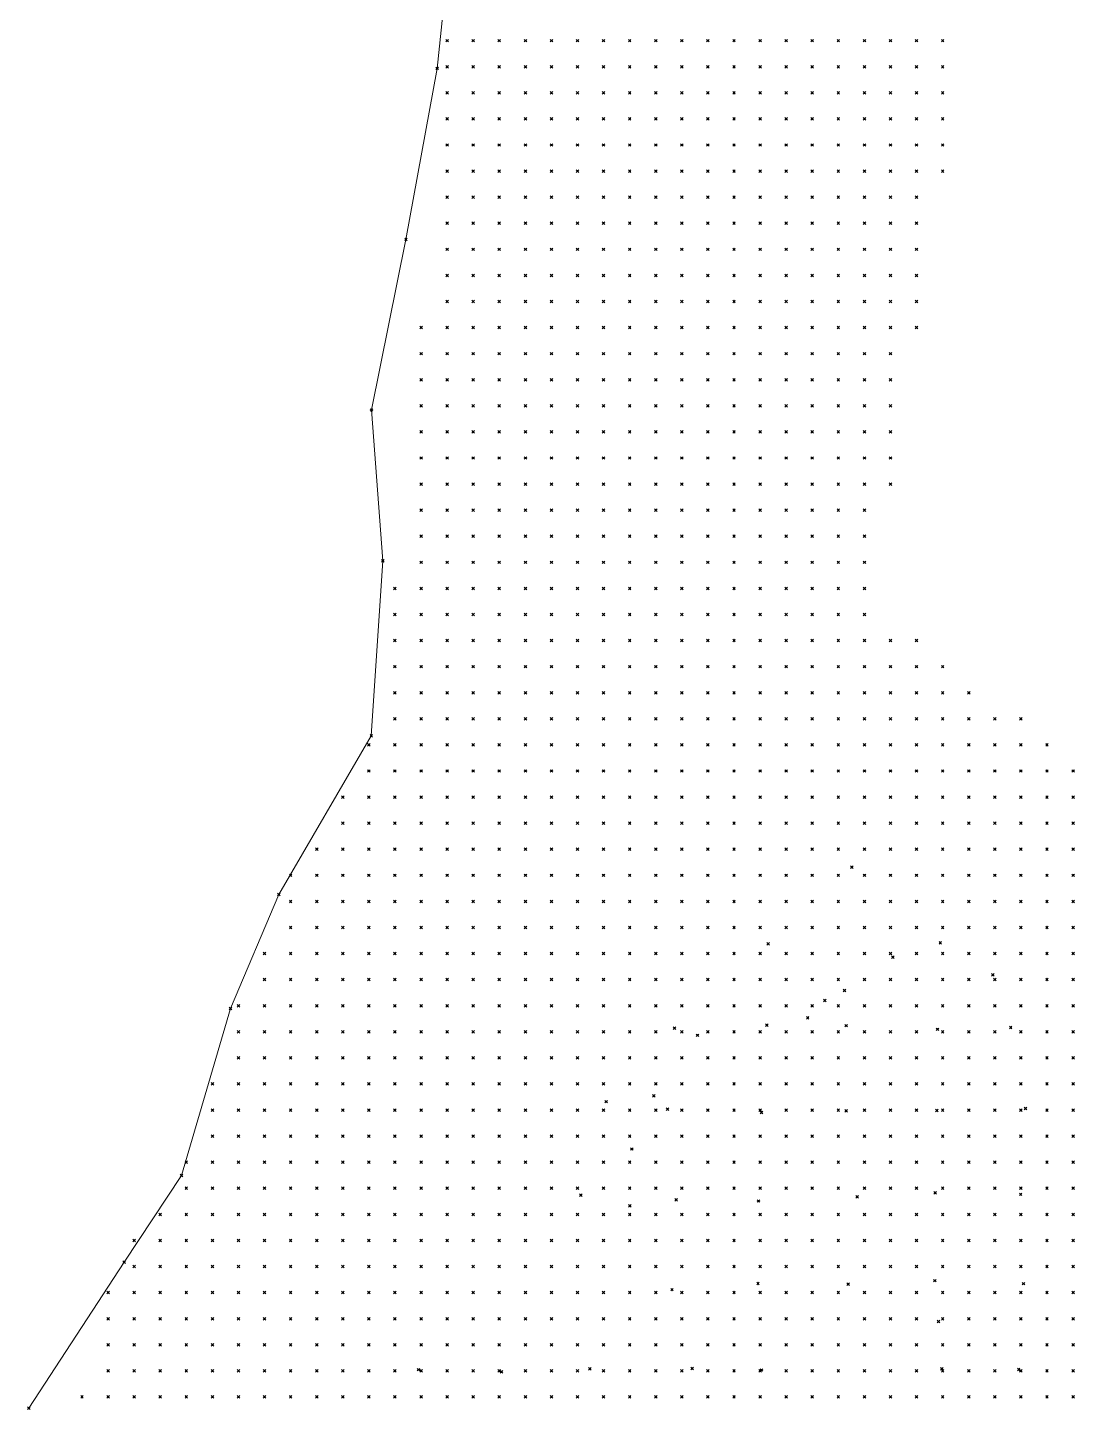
# Model space of a CAD drawing. Header units: metres. Extents: x 441556 to 446409, y 432338 to 461058.
# Drawn here: x 444848.1 to 444968.5, y 442395.8 to 442554.7 of the extents above; entities that cross this region are included whole.
import ezdxf

# ---------------------------------------------------------------- set-up
doc = ezdxf.new("R2010")
doc.units = ezdxf.units.M
doc.header["$MEASUREMENT"] = 0
doc.header["$PDMODE"] = 35
doc.header["$PDSIZE"] = 0.15
for name, color, linetype, lineweight in [('DTM-BRE-RevN_GRP_CURS APA', 2, 'Continuous', 0), ('DTM-NOK-RevN_LIDAR_co_lidar', 91, 'Continuous', 0), ('DTM-NOK-RevN_RTK', 32, 'Continuous', 0)]:
    doc.layers.add(name, color=color, linetype=linetype, lineweight=lineweight)

msp = doc.modelspace()

# ---------------------------------------------------------------- linework, layer by layer
at = {"layer": 'DTM-BRE-RevN_GRP_CURS APA'}
for p, q in [((444895.206, 442550.034, 334.582), (444897.019, 442567.286, 334.082)), ((444891.635, 442530.351, 334.282), (444895.206, 442550.034, 334.582)), ((444887.672, 442510.748, 333.882), (444891.635, 442530.351, 334.282)), ((444888.963, 442493.412, 333.382), (444887.672, 442510.748, 333.882)), ((444887.647, 442473.274, 335.382), (444888.963, 442493.412, 333.382)), ((444877.019, 442455.018, 334.182), (444887.647, 442473.274, 335.382)), ((444871.462, 442441.926, 333.982), (444877.019, 442455.018, 334.182)), ((444865.822, 442422.7, 339.782), (444871.462, 442441.926, 333.982)), ((444859.215, 442412.743, 337.349), (444865.822, 442422.7, 339.782)), ((444848.274, 442395.972, 334.327), (444859.215, 442412.743, 337.349))]:
    msp.add_line(p, q, dxfattribs=at)
at = {"layer": 'DTM-NOK-RevN_LIDAR_co_lidar'}
for p in [(444896.366, 442553.216, 336.513), (444899.365, 442553.216, 337.636), (444902.365, 442553.216, 340.207), (444905.364, 442553.216, 342.826), (444908.363, 442553.216, 345.62), (444911.363, 442553.216, 349.437), (444914.362, 442553.216, 352.582), (444917.361, 442553.216, 355.452), (444920.361, 442553.216, 358.414), (444923.36, 442553.216, 360.714), (444926.36, 442553.216, 363.198), (444929.359, 442553.216, 365.617), (444932.358, 442553.216, 368.998), (444935.358, 442553.216, 370.373), (444938.357, 442553.216, 372.376), (444941.356, 442553.216, 374.015), (444944.356, 442553.216, 375.283), (444947.355, 442553.216, 377.367), (444950.354, 442553.216, 378.622), (444953.354, 442553.216, 381.514), (444896.366, 442550.217, 336.388), (444899.365, 442550.217, 337.951), (444902.365, 442550.217, 340.961), (444905.364, 442550.217, 343.426), (444908.363, 442550.217, 345.71), (444911.363, 442550.217, 349.06), (444914.362, 442550.217, 351.922), (444917.361, 442550.217, 354.892), (444920.361, 442550.217, 358.256), (444923.36, 442550.217, 360.827), (444926.36, 442550.217, 363.208), (444929.359, 442550.217, 365.521), (444932.358, 442550.217, 369.255), (444935.358, 442550.217, 370.432), (444938.357, 442550.217, 372.548), (444941.356, 442550.217, 374.196), (444944.356, 442550.217, 375.485), (444947.355, 442550.217, 377.901), (444950.354, 442550.217, 378.825), (444953.354, 442550.217, 381.903), (444896.366, 442547.217, 336.352), (444899.365, 442547.217, 338.304), (444902.365, 442547.217, 341.075), (444905.364, 442547.217, 343.425), (444908.363, 442547.217, 345.242), (444911.363, 442547.217, 348.386), (444914.362, 442547.217, 351.833), (444917.361, 442547.217, 355.091), (444920.361, 442547.217, 358.238), (444923.36, 442547.217, 360.46), (444926.36, 442547.217, 362.817), (444929.359, 442547.217, 366.034), (444932.358, 442547.217, 369.026), (444935.358, 442547.217, 370.533), (444938.357, 442547.217, 372.759), (444941.356, 442547.217, 374.281), (444944.356, 442547.217, 375.595), (444947.355, 442547.217, 377.931), (444950.354, 442547.217, 379.437), (444953.354, 442547.217, 381.848), (444896.366, 442544.218, 336.317), (444899.365, 442544.218, 338.531), (444902.365, 442544.218, 340.938), (444905.364, 442544.218, 343.098), (444908.363, 442544.218, 344.916), (444911.363, 442544.218, 347.931), (444914.362, 442544.218, 351.403), (444917.361, 442544.218, 354.854), (444920.361, 442544.218, 357.749), (444923.36, 442544.218, 359.554), (444926.36, 442544.218, 362.585), (444929.359, 442544.218, 366.502), (444932.358, 442544.218, 368.416), (444935.358, 442544.218, 370.695), (444938.357, 442544.218, 373.121), (444941.356, 442544.218, 374.312), (444944.356, 442544.218, 375.501), (444947.355, 442544.218, 377.878), (444950.354, 442544.218, 379.59), (444953.354, 442544.218, 381.165), (444896.366, 442541.219, 336.452), (444899.365, 442541.219, 338.683), (444902.365, 442541.219, 340.706), (444905.364, 442541.219, 342.964), (444908.363, 442541.219, 345.238), (444911.363, 442541.219, 347.867), (444914.362, 442541.219, 350.818), (444917.361, 442541.219, 354.149), (444920.361, 442541.219, 357.146), (444923.36, 442541.219, 359.55), (444926.36, 442541.219, 362.74), (444929.359, 442541.219, 365.812), (444932.358, 442541.219, 367.728), (444935.358, 442541.219, 370.197), (444938.357, 442541.219, 373.025), (444941.356, 442541.219, 374.322), (444944.356, 442541.219, 375.199), (444947.355, 442541.219, 377.53), (444950.354, 442541.219, 378.86), (444953.354, 442541.219, 380.253), (444896.366, 442538.219, 336.595), (444899.365, 442538.219, 338.59), (444902.365, 442538.219, 340.968), (444905.364, 442538.219, 343.621), (444908.363, 442538.219, 346.266), (444911.363, 442538.219, 348.78), (444914.362, 442538.219, 351.292), (444917.361, 442538.219, 354.094), (444920.361, 442538.219, 356.874), (444923.36, 442538.219, 359.662), (444926.36, 442538.219, 362.625), (444929.359, 442538.219, 364.881), (444932.358, 442538.219, 367.161), (444935.358, 442538.219, 369.357), (444938.357, 442538.219, 372.454), (444941.356, 442538.219, 374.276), (444944.356, 442538.219, 375.018), (444947.355, 442538.219, 376.657), (444950.354, 442538.219, 378.272), (444953.354, 442538.219, 379.642), (444896.366, 442535.22, 337.15), (444899.365, 442535.22, 338.854), (444902.365, 442535.22, 341.837), (444905.364, 442535.22, 344.151), (444908.363, 442535.22, 346.742), (444911.363, 442535.22, 349.406), (444914.362, 442535.22, 351.37), (444917.361, 442535.22, 353.999), (444920.361, 442535.22, 356.467), (444923.36, 442535.22, 358.503), (444926.36, 442535.22, 361.959), (444929.359, 442535.22, 364.383), (444932.358, 442535.22, 366.562), (444935.358, 442535.22, 368.967), (444938.357, 442535.22, 371.998), (444941.356, 442535.22, 374.012), (444944.356, 442535.22, 374.892), (444947.355, 442535.22, 376.089), (444950.354, 442535.22, 377.787), (444896.366, 442532.221, 338.324), (444899.365, 442532.221, 339.775), (444902.365, 442532.221, 342.749), (444905.364, 442532.221, 345.009), (444908.363, 442532.221, 347.11), (444911.363, 442532.221, 349.098), (444914.362, 442532.221, 351.244), (444917.361, 442532.221, 354.29), (444920.361, 442532.221, 356.569), (444923.36, 442532.221, 358.066), (444926.36, 442532.221, 360.954), (444929.359, 442532.221, 363.609), (444932.358, 442532.221, 365.986), (444935.358, 442532.221, 368.032), (444938.357, 442532.221, 371.402), (444941.356, 442532.221, 373.491), (444944.356, 442532.221, 374.707), (444947.355, 442532.221, 375.806), (444950.354, 442532.221, 377.34), (444896.366, 442529.221, 339.018), (444899.365, 442529.221, 340.19), (444902.365, 442529.221, 342.587), (444905.364, 442529.221, 345.249), (444908.363, 442529.221, 347.004), (444911.363, 442529.221, 348.721), (444914.362, 442529.221, 351.308), (444917.361, 442529.221, 354.239), (444920.361, 442529.221, 355.978), (444923.36, 442529.221, 357.07), (444926.36, 442529.221, 359.437), (444929.359, 442529.221, 362.19), (444932.358, 442529.221, 364.908), (444935.358, 442529.221, 366.798), (444938.357, 442529.221, 370.769), (444941.356, 442529.221, 372.852), (444944.356, 442529.221, 374.377), (444947.355, 442529.221, 375.356), (444950.354, 442529.221, 376.886), (444896.366, 442526.222, 339.46), (444899.365, 442526.222, 340.854), (444902.365, 442526.222, 342.004), (444905.364, 442526.222, 344.494), (444908.363, 442526.222, 346.704), (444911.363, 442526.222, 348.626), (444914.362, 442526.222, 350.342), (444917.361, 442526.222, 352.412), (444920.361, 442526.222, 354.526), (444923.36, 442526.222, 356.237), (444926.36, 442526.222, 358.883), (444929.359, 442526.222, 361.363), (444932.358, 442526.222, 363.558), (444935.358, 442526.222, 366.462), (444938.357, 442526.222, 369.973), (444941.356, 442526.222, 372.287), (444944.356, 442526.222, 373.956), (444947.355, 442526.222, 374.982), (444950.354, 442526.222, 376.461), (444896.366, 442523.223, 339.936), (444899.365, 442523.223, 341.124), (444902.365, 442523.223, 342.843), (444905.364, 442523.223, 344.815), (444908.363, 442523.223, 346.79), (444911.363, 442523.223, 348.673), (444914.362, 442523.223, 350.39), (444917.361, 442523.223, 351.766), (444920.361, 442523.223, 353.635), (444923.36, 442523.223, 356.245), (444926.36, 442523.223, 358.679), (444929.359, 442523.223, 361.471), (444932.358, 442523.223, 363.829), (444935.358, 442523.223, 365.71), (444938.357, 442523.223, 368.743), (444941.356, 442523.223, 372.071), (444944.356, 442523.223, 373.598), (444947.355, 442523.223, 374.754), (444950.354, 442523.223, 376.021), (444893.367, 442520.223, 339.492), (444896.366, 442520.223, 340.412), (444899.365, 442520.223, 340.961), (444902.365, 442520.223, 342.933), (444905.364, 442520.223, 345.054), (444908.363, 442520.223, 346.481), (444911.363, 442520.223, 348.206), (444914.362, 442520.223, 349.97), (444917.361, 442520.223, 351.5), (444920.361, 442520.223, 353.851), (444923.36, 442520.223, 356.573), (444926.36, 442520.223, 358.78), (444929.359, 442520.223, 361.153), (444932.358, 442520.223, 362.925), (444935.358, 442520.223, 366.292), (444938.357, 442520.223, 368.294), (444941.356, 442520.223, 370.655), (444944.356, 442520.223, 373.18), (444947.355, 442520.223, 374.486), (444950.354, 442520.223, 375.636), (444893.367, 442517.224, 338.983), (444896.366, 442517.224, 340.383), (444899.365, 442517.224, 341.523), (444902.365, 442517.224, 342.501), (444905.364, 442517.224, 343.722), (444908.363, 442517.224, 346.434), (444911.363, 442517.224, 348.596), (444914.362, 442517.224, 349.489), (444917.361, 442517.224, 351.137), (444920.361, 442517.224, 353.782), (444923.36, 442517.224, 356.024), (444926.36, 442517.224, 357.926), (444929.359, 442517.224, 360.122), (444932.358, 442517.224, 362.466), (444935.358, 442517.224, 365.175), (444938.357, 442517.224, 368.823), (444941.356, 442517.224, 370.912), (444944.356, 442517.224, 372.924), (444947.355, 442517.224, 374.401), (444893.367, 442514.225, 338.947), (444896.366, 442514.225, 340.572), (444899.365, 442514.225, 342.486), (444902.365, 442514.225, 343.544), (444905.364, 442514.225, 344.444), (444908.363, 442514.225, 347.143), (444911.363, 442514.225, 349.157), (444914.362, 442514.225, 349.967), (444917.361, 442514.225, 351.663), (444920.361, 442514.225, 353.607), (444923.36, 442514.225, 355.738), (444926.36, 442514.225, 358.518), (444929.359, 442514.225, 359.998), (444932.358, 442514.225, 362.917), (444935.358, 442514.225, 364.586), (444938.357, 442514.225, 368.307), (444941.356, 442514.225, 370.333), (444944.356, 442514.225, 372.606), (444947.355, 442514.225, 374.245), (444893.367, 442511.225, 339.087), (444896.366, 442511.225, 340.84), (444899.365, 442511.225, 342.679), (444902.365, 442511.225, 343.662), (444905.364, 442511.225, 344.933), (444908.363, 442511.225, 347.189), (444911.363, 442511.225, 348.873), (444914.362, 442511.225, 350.051), (444917.361, 442511.225, 351.881), (444920.361, 442511.225, 353.841), (444923.36, 442511.225, 355.915), (444926.36, 442511.225, 358.062), (444929.359, 442511.225, 359.106), (444932.358, 442511.225, 361.691), (444935.358, 442511.225, 364.175), (444938.357, 442511.225, 367.771), (444941.356, 442511.225, 370.213), (444944.356, 442511.225, 372.791), (444947.355, 442511.225, 374.092), (444893.367, 442508.226, 337.747), (444896.366, 442508.226, 340.704), (444899.365, 442508.226, 341.807), (444902.365, 442508.226, 342.867), (444905.364, 442508.226, 345.205), (444908.363, 442508.226, 347.068), (444911.363, 442508.226, 348.808), (444914.362, 442508.226, 350.757), (444917.361, 442508.226, 352.666), (444920.361, 442508.226, 354.334), (444923.36, 442508.226, 355.747), (444926.36, 442508.226, 357.669), (444929.359, 442508.226, 359.87), (444932.358, 442508.226, 362.185), (444935.358, 442508.226, 365.808), (444938.357, 442508.226, 367.978), (444941.356, 442508.226, 370.344), (444944.356, 442508.226, 372.692), (444947.355, 442508.226, 373.989), (444893.367, 442505.227, 337.149), (444896.366, 442505.227, 340.422), (444899.365, 442505.227, 341.731), (444902.365, 442505.227, 343.038), (444905.364, 442505.227, 344.267), (444908.363, 442505.227, 347.038), (444911.363, 442505.227, 349.437), (444914.362, 442505.227, 351.008), (444917.361, 442505.227, 352.699), (444920.361, 442505.227, 354.355), (444923.36, 442505.227, 355.928), (444926.36, 442505.227, 357.778), (444929.359, 442505.227, 360.315), (444932.358, 442505.227, 362.55), (444935.358, 442505.227, 365.388), (444938.357, 442505.227, 368.71), (444941.356, 442505.227, 371.44), (444944.356, 442505.227, 372.962), (444947.355, 442505.227, 373.928), (444893.367, 442502.227, 338.116), (444896.366, 442502.227, 340.563), (444899.365, 442502.227, 341.933), (444902.365, 442502.227, 343.042), (444905.364, 442502.227, 344.775), (444908.363, 442502.227, 346.822), (444911.363, 442502.227, 348.139), (444914.362, 442502.227, 350.426), (444917.361, 442502.227, 352.839), (444920.361, 442502.227, 354.32), (444923.36, 442502.227, 356.378), (444926.36, 442502.227, 358.649), (444929.359, 442502.227, 360.969), (444932.358, 442502.227, 363.134), (444935.358, 442502.227, 366.126), (444938.357, 442502.227, 370.409), (444941.356, 442502.227, 371.998), (444944.356, 442502.227, 373.37), (444947.355, 442502.227, 374.102), (444893.367, 442499.228, 338.557), (444896.366, 442499.228, 341.465), (444899.365, 442499.228, 342.38), (444902.365, 442499.228, 343.067), (444905.364, 442499.228, 345.197), (444908.363, 442499.228, 346.921), (444911.363, 442499.228, 348.028), (444914.362, 442499.228, 350.306), (444917.361, 442499.228, 352.879), (444920.361, 442499.228, 355.066), (444923.36, 442499.228, 357.673), (444926.36, 442499.228, 359.987), (444929.359, 442499.228, 361.967), (444932.358, 442499.228, 364.139), (444935.358, 442499.228, 367.857), (444938.357, 442499.228, 371), (444941.356, 442499.228, 372.571), (444944.356, 442499.228, 373.535), (444893.367, 442496.229, 338.392), (444896.366, 442496.229, 341.578), (444899.365, 442496.229, 342.436), (444902.365, 442496.229, 343.136), (444905.364, 442496.229, 345.338), (444908.363, 442496.229, 346.969), (444911.363, 442496.229, 348.63), (444914.362, 442496.229, 350.594), (444917.361, 442496.229, 352.943), (444920.361, 442496.229, 355.958), (444923.36, 442496.229, 358.458), (444926.36, 442496.229, 360.547), (444929.359, 442496.229, 363.197), (444932.358, 442496.229, 365.588), (444935.358, 442496.229, 369.154), (444938.357, 442496.229, 371.556), (444941.356, 442496.229, 373.014), (444944.356, 442496.229, 373.643), (444893.367, 442493.229, 337.364), (444896.366, 442493.229, 341.227), (444899.365, 442493.229, 342.119), (444902.365, 442493.229, 343.651), (444905.364, 442493.229, 345.871), (444908.363, 442493.229, 347.06), (444911.363, 442493.229, 349.27), (444914.362, 442493.229, 351.735), (444917.361, 442493.229, 353.913), (444920.361, 442493.229, 356.959), (444923.36, 442493.229, 359.847), (444926.36, 442493.229, 362.177), (444929.359, 442493.229, 364.759), (444932.358, 442493.229, 366.981), (444935.358, 442493.229, 369.519), (444938.357, 442493.229, 371.93), (444941.356, 442493.229, 373.322), (444944.356, 442493.229, 373.87), (444890.367, 442490.23, 333.976), (444893.367, 442490.23, 337.282), (444896.366, 442490.23, 340.891), (444899.365, 442490.23, 341.777), (444902.365, 442490.23, 343.75), (444905.364, 442490.23, 345.929), (444908.363, 442490.23, 347.75), (444911.363, 442490.23, 350.31), (444914.362, 442490.23, 352.355), (444917.361, 442490.23, 354.29), (444920.361, 442490.23, 356.905), (444923.36, 442490.23, 359.922), (444926.36, 442490.23, 363.423), (444929.359, 442490.23, 365.51), (444932.358, 442490.23, 367.591), (444935.358, 442490.23, 369.798), (444938.357, 442490.23, 372.257), (444941.356, 442490.23, 373.606), (444944.356, 442490.23, 374.171), (444890.367, 442487.231, 335.861), (444893.367, 442487.231, 338.416), (444896.366, 442487.231, 340.776), (444899.365, 442487.231, 342.225), (444902.365, 442487.231, 344.243), (444905.364, 442487.231, 346.221), (444908.363, 442487.231, 348.364), (444911.363, 442487.231, 350.746), (444914.362, 442487.231, 352.576), (444917.361, 442487.231, 354.154), (444920.361, 442487.231, 356.321), (444923.36, 442487.231, 360.114), (444926.36, 442487.231, 364.304), (444929.359, 442487.231, 365.69), (444932.358, 442487.231, 367.707), (444935.358, 442487.231, 369.654), (444938.357, 442487.231, 372.277), (444941.356, 442487.231, 373.775), (444944.356, 442487.231, 374.389), (444890.367, 442484.231, 337.539), (444893.367, 442484.231, 339.231), (444896.366, 442484.231, 340.94), (444899.365, 442484.231, 342.951), (444902.365, 442484.231, 344.415), (444905.364, 442484.231, 346.692), (444908.363, 442484.231, 348.976), (444911.363, 442484.231, 350.718), (444914.362, 442484.231, 352.395), (444917.361, 442484.231, 354.194), (444920.361, 442484.231, 357.109), (444923.36, 442484.231, 361.209), (444926.36, 442484.231, 364.105), (444929.359, 442484.231, 365.656), (444932.358, 442484.231, 367.7), (444935.358, 442484.231, 369.522), (444938.357, 442484.231, 372.123), (444941.356, 442484.231, 373.809), (444944.356, 442484.231, 374.492), (444947.355, 442484.231, 375.617), (444950.354, 442484.231, 376.676), (444890.367, 442481.232, 337.641), (444893.367, 442481.232, 339.475), (444896.366, 442481.232, 340.993), (444899.365, 442481.232, 343.405), (444902.365, 442481.232, 344.6), (444905.364, 442481.232, 346.569), (444908.363, 442481.232, 349.149), (444911.363, 442481.232, 350.89), (444914.362, 442481.232, 352.341), (444917.361, 442481.232, 354.522), (444920.361, 442481.232, 358.043), (444923.36, 442481.232, 361.548), (444926.36, 442481.232, 363.36), (444929.359, 442481.232, 365.428), (444932.358, 442481.232, 367.507), (444935.358, 442481.232, 369.488), (444938.357, 442481.232, 371.828), (444941.356, 442481.232, 373.607), (444944.356, 442481.232, 374.437), (444947.355, 442481.232, 375.623), (444950.354, 442481.232, 376.738), (444953.354, 442481.232, 377.812), (444890.367, 442478.233, 337.814), (444893.367, 442478.233, 339.734), (444896.366, 442478.233, 341.096), (444899.365, 442478.233, 343.527), (444902.365, 442478.233, 345.1), (444905.364, 442478.233, 346.186), (444908.363, 442478.233, 348.668), (444911.363, 442478.233, 350.932), (444914.362, 442478.233, 352.567), (444917.361, 442478.233, 354.692), (444920.361, 442478.233, 357.787), (444923.36, 442478.233, 360.939), (444926.36, 442478.233, 362.936), (444929.359, 442478.233, 364.914), (444932.358, 442478.233, 366.921), (444935.358, 442478.233, 368.954), (444938.357, 442478.233, 371.167), (444941.356, 442478.233, 373.25), (444944.356, 442478.233, 374.338), (444947.355, 442478.233, 375.484), (444950.354, 442478.233, 376.831), (444953.354, 442478.233, 377.975), (444956.353, 442478.233, 378.901), (444890.367, 442475.233, 337.892), (444893.367, 442475.233, 339.783), (444896.366, 442475.233, 341.751), (444899.365, 442475.233, 343.678), (444902.365, 442475.233, 345.493), (444905.364, 442475.233, 346.594), (444908.363, 442475.233, 348.54), (444911.363, 442475.233, 350.948), (444914.362, 442475.233, 353.022), (444917.361, 442475.233, 355.147), (444920.361, 442475.233, 357.62), (444923.36, 442475.233, 360.378), (444926.36, 442475.233, 362.785), (444929.359, 442475.233, 364.282), (444932.358, 442475.233, 366.066), (444935.358, 442475.233, 368.103), (444938.357, 442475.233, 370.396), (444941.356, 442475.233, 372.992), (444944.356, 442475.233, 374.283), (444947.355, 442475.233, 375.313), (444950.354, 442475.233, 376.962), (444953.354, 442475.233, 378.087), (444956.353, 442475.233, 379.312), (444959.352, 442475.233, 380.089), (444962.352, 442475.233, 380.437), (444887.368, 442472.234, 335.895), (444890.367, 442472.234, 337.457), (444893.367, 442472.234, 339.516), (444896.366, 442472.234, 342.172), (444899.365, 442472.234, 343.923), (444902.365, 442472.234, 345.747), (444905.364, 442472.234, 347.407), (444908.363, 442472.234, 348.986), (444911.363, 442472.234, 351.636), (444914.362, 442472.234, 354.249), (444917.361, 442472.234, 356.35), (444920.361, 442472.234, 358.285), (444923.36, 442472.234, 360.529), (444926.36, 442472.234, 363.155), (444929.359, 442472.234, 364.108), (444932.358, 442472.234, 365.467), (444935.358, 442472.234, 367.36), (444938.357, 442472.234, 369.756), (444941.356, 442472.234, 372.641), (444944.356, 442472.234, 373.962), (444947.355, 442472.234, 374.922), (444950.354, 442472.234, 377.366), (444953.354, 442472.234, 378.56), (444956.353, 442472.234, 379.511), (444959.352, 442472.234, 380.277), (444962.352, 442472.234, 380.701), (444965.351, 442472.234, 381.867), (444887.368, 442469.235, 336.905), (444890.367, 442469.235, 338.194), (444893.367, 442469.235, 340.17), (444896.366, 442469.235, 342.194), (444899.365, 442469.235, 343.993), (444902.365, 442469.235, 345.487), (444905.364, 442469.235, 347.645), (444908.363, 442469.235, 349.756), (444911.363, 442469.235, 352.716), (444914.362, 442469.235, 355.444), (444917.361, 442469.235, 357.321), (444920.361, 442469.235, 359.216), (444923.36, 442469.235, 361.43), (444926.36, 442469.235, 363.525), (444929.359, 442469.235, 364.299), (444932.358, 442469.235, 365.527), (444935.358, 442469.235, 367.141), (444938.357, 442469.235, 369.117), (444941.356, 442469.235, 372.054), (444944.356, 442469.235, 373.283), (444947.355, 442469.235, 374.457), (444950.354, 442469.235, 376.951), (444953.354, 442469.235, 378.891), (444956.353, 442469.235, 379.802), (444959.352, 442469.235, 380.505), (444962.352, 442469.235, 380.981), (444965.351, 442469.235, 381.308), (444968.35, 442469.235, 383.15), (444884.369, 442466.235, 337.181), (444887.368, 442466.235, 338.063), (444890.367, 442466.235, 340.11), (444893.367, 442466.235, 342.425), (444896.366, 442466.235, 343.592), (444899.365, 442466.235, 344.86), (444902.365, 442466.235, 345.932), (444905.364, 442466.235, 348.438), (444908.363, 442466.235, 351.419), (444911.363, 442466.235, 353.965), (444914.362, 442466.235, 355.883), (444917.361, 442466.235, 357.938), (444920.361, 442466.235, 360.049), (444923.36, 442466.235, 361.705), (444926.36, 442466.235, 363.232), (444929.359, 442466.235, 364.182), (444932.358, 442466.235, 366.015), (444935.358, 442466.235, 367.786), (444938.357, 442466.235, 368.986), (444941.356, 442466.235, 371.957), (444944.356, 442466.235, 372.967), (444947.355, 442466.235, 374.087), (444950.354, 442466.235, 375.646), (444953.354, 442466.235, 378.838), (444956.353, 442466.235, 380.07), (444959.352, 442466.235, 380.836), (444962.352, 442466.235, 381.357), (444965.351, 442466.235, 381.602), (444968.35, 442466.235, 382.989), (444884.369, 442463.236, 337.242), (444887.368, 442463.236, 339.962), (444890.367, 442463.236, 342.28), (444893.367, 442463.236, 344.357), (444896.366, 442463.236, 345.392), (444899.365, 442463.236, 346.314), (444902.365, 442463.236, 348.179), (444905.364, 442463.236, 350.247), (444908.363, 442463.236, 353.073), (444911.363, 442463.236, 355.727), (444914.362, 442463.236, 357.183), (444917.361, 442463.236, 358.724), (444920.361, 442463.236, 360.434), (444923.36, 442463.236, 361.71), (444926.36, 442463.236, 363.215), (444929.359, 442463.236, 364.407), (444932.358, 442463.236, 366.357), (444935.358, 442463.236, 367.889), (444938.357, 442463.236, 369.641), (444941.356, 442463.236, 371.743), (444944.356, 442463.236, 372.63), (444947.355, 442463.236, 374.343), (444950.354, 442463.236, 375.14), (444953.354, 442463.236, 378.375), (444956.353, 442463.236, 380.074), (444959.352, 442463.236, 381.321), (444962.352, 442463.236, 381.89), (444965.351, 442463.236, 382.19), (444968.35, 442463.236, 382.897), (444881.369, 442460.237, 337.279), (444884.369, 442460.237, 338.942), (444887.368, 442460.237, 341.435), (444890.367, 442460.237, 343.189), (444893.367, 442460.237, 345.525), (444896.366, 442460.237, 346.428), (444899.365, 442460.237, 347.118), (444902.365, 442460.237, 349.648), (444905.364, 442460.237, 352.33), (444908.363, 442460.237, 354.517), (444911.363, 442460.237, 356.691), (444914.362, 442460.237, 358.993), (444917.361, 442460.237, 360.431), (444920.361, 442460.237, 361.208), (444923.36, 442460.237, 362.305), (444926.36, 442460.237, 363.7), (444929.359, 442460.237, 365.699), (444932.358, 442460.237, 366.96), (444935.358, 442460.237, 367.887), (444938.357, 442460.237, 369.935), (444941.356, 442460.237, 371.604), (444944.356, 442460.237, 372.632), (444947.355, 442460.237, 374.098), (444950.354, 442460.237, 375.707), (444953.354, 442460.237, 378.156), (444956.353, 442460.237, 379.755), (444959.352, 442460.237, 381.689), (444962.352, 442460.237, 382.263), (444965.351, 442460.237, 382.426), (444968.35, 442460.237, 382.701), (444878.37, 442457.237, 335.333), (444881.369, 442457.237, 337.043), (444884.369, 442457.237, 340.141), (444887.368, 442457.237, 341.563), (444890.367, 442457.237, 343.575), (444893.367, 442457.237, 346.305), (444896.366, 442457.237, 347.585), (444899.365, 442457.237, 348.098), (444902.365, 442457.237, 349.886), (444905.364, 442457.237, 354.249), (444908.363, 442457.237, 356.429), (444911.363, 442457.237, 358.191), (444914.362, 442457.237, 360.264), (444917.361, 442457.237, 361.31), (444920.361, 442457.237, 362.123), (444923.36, 442457.237, 363.13), (444926.36, 442457.237, 364.514), (444929.359, 442457.237, 366.398), (444932.358, 442457.237, 367.605), (444935.358, 442457.237, 368.606), (444938.357, 442457.237, 370.21), (444941.356, 442457.237, 371.755), (444944.356, 442457.237, 373.047), (444947.355, 442457.237, 374.382), (444950.354, 442457.237, 375.382), (444953.354, 442457.237, 378.947), (444956.353, 442457.237, 379.46), (444959.352, 442457.237, 381.642), (444962.352, 442457.237, 382.42), (444965.351, 442457.237, 382.537), (444968.35, 442457.237, 382.721), (444878.37, 442454.238, 337.103), (444881.369, 442454.238, 339.256), (444884.369, 442454.238, 341.292), (444887.368, 442454.238, 342.97), (444890.367, 442454.238, 344.529), (444893.367, 442454.238, 347.364), (444896.366, 442454.238, 348.293), (444899.365, 442454.238, 349.887), (444902.365, 442454.238, 351.578), (444905.364, 442454.238, 356.001), (444908.363, 442454.238, 358.313), (444911.363, 442454.238, 360.069), (444914.362, 442454.238, 361.684), (444917.361, 442454.238, 362.281), (444920.361, 442454.238, 363.399), (444923.36, 442454.238, 364.542), (444926.36, 442454.238, 365.557), (444929.359, 442454.238, 367.423), (444932.358, 442454.238, 368.483), (444935.358, 442454.238, 369.877), (444938.357, 442454.238, 370.728), (444941.356, 442454.238, 371.513), (444944.356, 442454.238, 374.163), (444947.355, 442454.238, 375.273), (444950.354, 442454.238, 377.01), (444953.354, 442454.238, 378.703), (444956.353, 442454.238, 379.358), (444959.352, 442454.238, 381.113), (444962.352, 442454.238, 382.32), (444965.351, 442454.238, 382.653), (444968.35, 442454.238, 382.775), (444878.37, 442451.238, 338.44), (444881.369, 442451.238, 339.17), (444884.369, 442451.238, 342.807), (444887.368, 442451.238, 343.929), (444890.367, 442451.238, 346.318), (444893.367, 442451.238, 347.619), (444896.366, 442451.238, 349.02), (444899.365, 442451.238, 351.295), (444902.365, 442451.238, 353.497), (444905.364, 442451.238, 356.819), (444908.363, 442451.238, 359.999), (444911.363, 442451.238, 361.583), (444914.362, 442451.238, 362.699), (444917.361, 442451.238, 363.819), (444920.361, 442451.238, 365.011), (444923.36, 442451.238, 366.889), (444926.36, 442451.238, 368.306), (444929.359, 442451.238, 368.971), (444932.358, 442451.238, 370.093), (444935.358, 442451.238, 370.989), (444938.357, 442451.238, 371.257), (444941.356, 442451.238, 372.003), (444944.356, 442451.238, 374.438), (444947.355, 442451.238, 375.474), (444950.354, 442451.238, 378.639), (444953.354, 442451.238, 378.853), (444956.353, 442451.238, 379.286), (444959.352, 442451.238, 379.982), (444962.352, 442451.238, 381.973), (444965.351, 442451.238, 382.652), (444968.35, 442451.238, 382.777), (444875.371, 442448.239, 336.957), (444878.37, 442448.239, 338.546), (444881.369, 442448.239, 339.51), (444884.369, 442448.239, 343.268), (444887.368, 442448.239, 344.131), (444890.367, 442448.239, 347.099), (444893.367, 442448.239, 348.089), (444896.366, 442448.239, 349.781), (444899.365, 442448.239, 352.473), (444902.365, 442448.239, 354.207), (444905.364, 442448.239, 357.333), (444908.363, 442448.239, 361.565), (444911.363, 442448.239, 363.716), (444914.362, 442448.239, 364.253), (444917.361, 442448.239, 365.227), (444920.361, 442448.239, 366.378), (444923.36, 442448.239, 367.44), (444926.36, 442448.239, 368.962), (444929.359, 442448.239, 370.127), (444932.358, 442448.239, 371.809), (444935.358, 442448.239, 371.742), (444938.357, 442448.239, 372.116), (444941.356, 442448.239, 374.178), (444944.356, 442448.239, 375.281), (444947.355, 442448.239, 377.316), (444950.354, 442448.239, 378.128), (444953.354, 442448.239, 378.692), (444956.353, 442448.239, 379.106), (444959.352, 442448.239, 379.432), (444962.352, 442448.239, 381.903), (444965.351, 442448.239, 382.723), (444968.35, 442448.239, 382.801), (444875.371, 442445.24, 337.209), (444878.37, 442445.24, 339.508), (444881.369, 442445.24, 340.253), (444884.369, 442445.24, 343.513), (444887.368, 442445.24, 345.195), (444890.367, 442445.24, 347.217), (444893.367, 442445.24, 349.355), (444896.366, 442445.24, 350.527), (444899.365, 442445.24, 353.416), (444902.365, 442445.24, 355.923), (444905.364, 442445.24, 359.041), (444908.363, 442445.24, 361.69), (444911.363, 442445.24, 363.736), (444914.362, 442445.24, 365.514), (444917.361, 442445.24, 366.827), (444920.361, 442445.24, 367.996), (444923.36, 442445.24, 369.391), (444926.36, 442445.24, 370.624), (444929.359, 442445.24, 372.147), (444932.358, 442445.24, 372.474), (444935.358, 442445.24, 373.172), (444938.357, 442445.24, 374.061), (444941.356, 442445.24, 376.202), (444944.356, 442445.24, 376.711), (444947.355, 442445.24, 377.394), (444950.354, 442445.24, 377.974), (444953.354, 442445.24, 378.542), (444956.353, 442445.24, 379.007), (444959.352, 442445.24, 379.219), (444962.352, 442445.24, 380.973), (444965.351, 442445.24, 382.55), (444968.35, 442445.24, 382.878), (444872.371, 442442.24, 334.272), (444875.371, 442442.24, 336.646), (444878.37, 442442.24, 339.952), (444881.369, 442442.24, 342.503), (444884.369, 442442.24, 343.717), (444887.368, 442442.24, 345.927), (444890.367, 442442.24, 348.471), (444893.367, 442442.24, 349.585), (444896.366, 442442.24, 351.615), (444899.365, 442442.24, 354.169), (444902.365, 442442.24, 355.631), (444905.364, 442442.24, 358.818), (444908.363, 442442.24, 361.055), (444911.363, 442442.24, 363.862), (444914.362, 442442.24, 366.532), (444917.361, 442442.24, 367.658), (444920.361, 442442.24, 369.123), (444923.36, 442442.24, 370.639), (444926.36, 442442.24, 371.845), (444929.359, 442442.24, 372.696), (444932.358, 442442.24, 372.972), (444935.358, 442442.24, 374.01), (444938.357, 442442.24, 375.234), (444941.356, 442442.24, 376.533), (444944.356, 442442.24, 376.884), (444947.355, 442442.24, 377.358), (444950.354, 442442.24, 377.88), (444953.354, 442442.24, 378.463), (444956.353, 442442.24, 378.976), (444959.352, 442442.24, 379.227), (444962.352, 442442.24, 381.005), (444965.351, 442442.24, 382.791), (444968.35, 442442.24, 383.038), (444872.371, 442439.241, 334.487), (444875.371, 442439.241, 337.662), (444878.37, 442439.241, 341.853), (444881.369, 442439.241, 345.108), (444884.369, 442439.241, 346.442), (444887.368, 442439.241, 347.733), (444890.367, 442439.241, 349.07), (444893.367, 442439.241, 350.197), (444896.366, 442439.241, 352.289), (444899.365, 442439.241, 354.99), (444902.365, 442439.241, 357.744), (444905.364, 442439.241, 360.032), (444908.363, 442439.241, 361.352), (444911.363, 442439.241, 364.511), (444914.362, 442439.241, 367.964), (444917.361, 442439.241, 369.649), (444920.361, 442439.241, 370.614), (444923.36, 442439.241, 371.94), (444926.36, 442439.241, 372.73), (444929.359, 442439.241, 372.975), (444932.358, 442439.241, 373.386), (444935.358, 442439.241, 374.295), (444938.357, 442439.241, 375.601), (444941.356, 442439.241, 376.584), (444944.356, 442439.241, 377.023), (444947.355, 442439.241, 377.378), (444950.354, 442439.241, 377.894), (444953.354, 442439.241, 378.447), (444956.353, 442439.241, 378.977), (444959.352, 442439.241, 379.361), (444962.352, 442439.241, 380.989), (444965.351, 442439.241, 382.758), (444968.35, 442439.241, 383.001), (444872.371, 442436.242, 336.248), (444875.371, 442436.242, 340.719), (444878.37, 442436.242, 345.418), (444881.369, 442436.242, 346.207), (444884.369, 442436.242, 346.371), (444887.368, 442436.242, 347.935), (444890.367, 442436.242, 350.027), (444893.367, 442436.242, 351.561), (444896.366, 442436.242, 353.446), (444899.365, 442436.242, 355.714), (444902.365, 442436.242, 358.77), (444905.364, 442436.242, 361.254), (444908.363, 442436.242, 362.702), (444911.363, 442436.242, 365.742), (444914.362, 442436.242, 369.032), (444917.361, 442436.242, 370.38), (444920.361, 442436.242, 371.501), (444923.36, 442436.242, 372.541), (444926.36, 442436.242, 372.923), (444929.359, 442436.242, 373.193), (444932.358, 442436.242, 373.703), (444935.358, 442436.242, 374.392), (444938.357, 442436.242, 375.286), (444941.356, 442436.242, 376.52), (444944.356, 442436.242, 377.134), (444947.355, 442436.242, 377.472), (444950.354, 442436.242, 377.825), (444953.354, 442436.242, 378.354), (444956.353, 442436.242, 378.916), (444959.352, 442436.242, 379.383), (444962.352, 442436.242, 379.967), (444965.351, 442436.242, 380.606), (444968.35, 442436.242, 381.054), (444869.372, 442433.242, 337.911), (444872.371, 442433.242, 341.497), (444875.371, 442433.242, 343.338), (444878.37, 442433.242, 345.961), (444881.369, 442433.242, 345.604), (444884.369, 442433.242, 347.13), (444887.368, 442433.242, 349.009), (444890.367, 442433.242, 351.828), (444893.367, 442433.242, 352.884), (444896.366, 442433.242, 354.72), (444899.365, 442433.242, 356.989), (444902.365, 442433.242, 359.332), (444905.364, 442433.242, 361.904), (444908.363, 442433.242, 364.147), (444911.363, 442433.242, 367.311), (444914.362, 442433.242, 369.719), (444917.361, 442433.242, 370.985), (444920.361, 442433.242, 372.059), (444923.36, 442433.242, 372.741), (444926.36, 442433.242, 373.017), (444929.359, 442433.242, 373.404), (444932.358, 442433.242, 373.927), (444935.358, 442433.242, 374.513), (444938.357, 442433.242, 375.116), (444941.356, 442433.242, 376.222), (444944.356, 442433.242, 377.207), (444947.355, 442433.242, 377.59), (444950.354, 442433.242, 377.854), (444953.354, 442433.242, 378.315), (444956.353, 442433.242, 378.856), (444959.352, 442433.242, 379.343), (444962.352, 442433.242, 379.695), (444965.351, 442433.242, 380.076), (444968.35, 442433.242, 380.614), (444869.372, 442430.243, 341.776), (444872.371, 442430.243, 342.799), (444875.371, 442430.243, 343.538), (444878.37, 442430.243, 345.682), (444881.369, 442430.243, 346.579), (444884.369, 442430.243, 347.506), (444887.368, 442430.243, 349.451), (444890.367, 442430.243, 352.423), (444893.367, 442430.243, 353.444), (444896.366, 442430.243, 356.045), (444899.365, 442430.243, 357.719), (444902.365, 442430.243, 361.025), (444905.364, 442430.243, 363.83), (444908.363, 442430.243, 366.054), (444911.363, 442430.243, 368.495), (444914.362, 442430.243, 370.348), (444917.361, 442430.243, 371.482), (444920.361, 442430.243, 372.427), (444923.36, 442430.243, 372.808), (444926.36, 442430.243, 373.157), (444929.359, 442430.243, 373.564), (444932.358, 442430.243, 374.006), (444935.358, 442430.243, 374.495), (444938.357, 442430.243, 374.957), (444941.356, 442430.243, 375.826), (444944.356, 442430.243, 377.299), (444947.355, 442430.243, 377.67), (444950.354, 442430.243, 377.872), (444953.354, 442430.243, 378.239), (444956.353, 442430.243, 378.731), (444959.352, 442430.243, 379.267), (444962.352, 442430.243, 379.659), (444965.351, 442430.243, 379.911), (444968.35, 442430.243, 380.336), (444869.372, 442427.244, 343.715), (444872.371, 442427.244, 343.418), (444875.371, 442427.244, 344.229), (444878.37, 442427.244, 345.581), (444881.369, 442427.244, 346.95), (444884.369, 442427.244, 349.468), (444887.368, 442427.244, 351.101), (444890.367, 442427.244, 352.994), (444893.367, 442427.244, 353.851), (444896.366, 442427.244, 357.05), (444899.365, 442427.244, 358.431), (444902.365, 442427.244, 361.624), (444905.364, 442427.244, 365.024), (444908.363, 442427.244, 367.455), (444911.363, 442427.244, 369.367), (444914.362, 442427.244, 370.752), (444917.361, 442427.244, 371.899), (444920.361, 442427.244, 372.629), (444923.36, 442427.244, 372.909), (444926.36, 442427.244, 373.308), (444929.359, 442427.244, 373.717), (444932.358, 442427.244, 374.103), (444935.358, 442427.244, 374.474), (444938.357, 442427.244, 374.834), (444941.356, 442427.244, 375.615), (444944.356, 442427.244, 377.196), (444947.355, 442427.244, 377.739), (444950.354, 442427.244, 377.938), (444953.354, 442427.244, 378.214), (444956.353, 442427.244, 378.661), (444959.352, 442427.244, 379.184), (444962.352, 442427.244, 379.599), (444965.351, 442427.244, 379.808), (444968.35, 442427.244, 380.064), (444866.373, 442424.244, 341.722), (444869.372, 442424.244, 343.829), (444872.371, 442424.244, 344.529), (444875.371, 442424.244, 345.494), (444878.37, 442424.244, 347.056), (444881.369, 442424.244, 348.918), (444884.369, 442424.244, 351.452), (444887.368, 442424.244, 352.798), (444890.367, 442424.244, 353.738), (444893.367, 442424.244, 355.087), (444896.366, 442424.244, 357.845), (444899.365, 442424.244, 359.402), (444902.365, 442424.244, 362.126), (444905.364, 442424.244, 365.526), (444908.363, 442424.244, 368.388), (444911.363, 442424.244, 369.955), (444914.362, 442424.244, 371.195), (444917.361, 442424.244, 372.289), (444920.361, 442424.244, 372.741), (444923.36, 442424.244, 373.019), (444926.36, 442424.244, 373.433), (444929.359, 442424.244, 373.842), (444932.358, 442424.244, 374.214), (444935.358, 442424.244, 374.562), (444938.357, 442424.244, 374.826), (444941.356, 442424.244, 375.414), (444944.356, 442424.244, 376.841), (444947.355, 442424.244, 377.729), (444950.354, 442424.244, 377.979), (444953.354, 442424.244, 378.202), (444956.353, 442424.244, 378.582), (444959.352, 442424.244, 379.062), (444962.352, 442424.244, 379.5), (444965.351, 442424.244, 379.745), (444968.35, 442424.244, 379.919), (444866.373, 442421.245, 340.888), (444869.372, 442421.245, 343.632), (444872.371, 442421.245, 345.86), (444875.371, 442421.245, 348.015), (444878.37, 442421.245, 349.234), (444881.369, 442421.245, 352.354), (444884.369, 442421.245, 352.822), (444887.368, 442421.245, 353.94), (444890.367, 442421.245, 355.368), (444893.367, 442421.245, 356.557), (444896.366, 442421.245, 358.675), (444899.365, 442421.245, 360.733), (444902.365, 442421.245, 363.804), (444905.364, 442421.245, 366.894), (444908.363, 442421.245, 369.17), (444911.363, 442421.245, 370.39), (444914.362, 442421.245, 371.495), (444917.361, 442421.245, 372.481), (444920.361, 442421.245, 372.832), (444923.36, 442421.245, 373.111), (444926.36, 442421.245, 373.501), (444929.359, 442421.245, 373.891), (444932.358, 442421.245, 374.269), (444935.358, 442421.245, 374.655), (444938.357, 442421.245, 374.926), (444941.356, 442421.245, 375.252), (444944.356, 442421.245, 376.328), (444947.355, 442421.245, 377.674), (444950.354, 442421.245, 377.999), (444953.354, 442421.245, 378.192), (444956.353, 442421.245, 378.484), (444959.352, 442421.245, 378.919), (444962.352, 442421.245, 379.363), (444965.351, 442421.245, 379.684), (444968.35, 442421.245, 379.819), (444863.373, 442418.246, 339.925), (444866.373, 442418.246, 342.15), (444869.372, 442418.246, 345.24), (444872.371, 442418.246, 348.187), (444875.371, 442418.246, 350.336), (444878.37, 442418.246, 351.088), (444881.369, 442418.246, 354.322), (444884.369, 442418.246, 353.963), (444887.368, 442418.246, 355.547), (444890.367, 442418.246, 356.669), (444893.367, 442418.246, 358.554), (444896.366, 442418.246, 360.387), (444899.365, 442418.246, 362.036), (444902.365, 442418.246, 365.243), (444905.364, 442418.246, 367.983), (444908.363, 442418.246, 369.769), (444911.363, 442418.246, 370.733), (444914.362, 442418.246, 371.671), (444917.361, 442418.246, 372.627), (444920.361, 442418.246, 373.015), (444923.36, 442418.246, 373.21), (444926.36, 442418.246, 373.566), (444929.359, 442418.246, 373.932), (444932.358, 442418.246, 374.308), (444935.358, 442418.246, 374.701), (444938.357, 442418.246, 375.011), (444941.356, 442418.246, 375.21), (444944.356, 442418.246, 375.834), (444947.355, 442418.246, 377.403), (444950.354, 442418.246, 377.989), (444953.354, 442418.246, 378.217), (444956.353, 442418.246, 378.422), (444959.352, 442418.246, 378.786), (444962.352, 442418.246, 379.221), (444965.351, 442418.246, 379.601), (444968.35, 442418.246, 379.784), (444860.374, 442415.246, 339.487), (444863.373, 442415.246, 341.436), (444866.373, 442415.246, 343.967), (444869.372, 442415.246, 347.057), (444872.371, 442415.246, 349.569), (444875.371, 442415.246, 351.102), (444878.37, 442415.246, 352.411), (444881.369, 442415.246, 354.582), (444884.369, 442415.246, 354.779), (444887.368, 442415.246, 357.197), (444890.367, 442415.246, 358.223), (444893.367, 442415.246, 360.409), (444896.366, 442415.246, 361.915), (444899.365, 442415.246, 363.799), (444902.365, 442415.246, 366.14), (444905.364, 442415.246, 368.518), (444908.363, 442415.246, 370.189), (444911.363, 442415.246, 371.044), (444914.362, 442415.246, 371.843), (444917.361, 442415.246, 372.736), (444920.361, 442415.246, 373.2), (444923.36, 442415.246, 373.358), (444926.36, 442415.246, 373.651), (444929.359, 442415.246, 373.982), (444932.358, 442415.246, 374.339), (444935.358, 442415.246, 374.72), (444938.357, 442415.246, 375.061), (444941.356, 442415.246, 375.271), (444944.356, 442415.246, 375.551), (444947.355, 442415.246, 376.815), (444950.354, 442415.246, 377.94), (444953.354, 442415.246, 378.243), (444956.353, 442415.246, 378.406), (444959.352, 442415.246, 378.697), (444962.352, 442415.246, 379.095), (444965.351, 442415.246, 379.484), (444968.35, 442415.246, 379.771), (444860.374, 442412.247, 339.896), (444863.373, 442412.247, 342.815), (444866.373, 442412.247, 345.252), (444869.372, 442412.247, 347.948), (444872.371, 442412.247, 349.739), (444875.371, 442412.247, 351.163), (444878.37, 442412.247, 353.109), (444881.369, 442412.247, 355.312), (444884.369, 442412.247, 355.949), (444887.368, 442412.247, 358.234), (444890.367, 442412.247, 360.143), (444893.367, 442412.247, 361.715), (444896.366, 442412.247, 363.379), (444899.365, 442412.247, 365.549), (444902.365, 442412.247, 367.468), (444905.364, 442412.247, 369.305), (444908.363, 442412.247, 370.561), (444911.363, 442412.247, 371.202), (444914.362, 442412.247, 371.938), (444917.361, 442412.247, 372.926), (444920.361, 442412.247, 373.489), (444923.36, 442412.247, 373.549), (444926.36, 442412.247, 373.748), (444929.359, 442412.247, 374.039), (444932.358, 442412.247, 374.37), (444935.358, 442412.247, 374.726), (444938.357, 442412.247, 375.103), (444941.356, 442412.247, 375.374), (444944.356, 442412.247, 375.507), (444947.355, 442412.247, 376.199), (444950.354, 442412.247, 377.7), (444953.354, 442412.247, 378.215), (444956.353, 442412.247, 378.416), (444959.352, 442412.247, 378.632), (444962.352, 442412.247, 378.966), (444965.351, 442412.247, 379.352), (444968.35, 442412.247, 379.703), (444857.375, 442409.248, 339.075), (444860.374, 442409.248, 341.428), (444863.373, 442409.248, 344.739), (444866.373, 442409.248, 347.144), (444869.372, 442409.248, 348.914), (444872.371, 442409.248, 350.582), (444875.371, 442409.248, 352.235), (444878.37, 442409.248, 354.194), (444881.369, 442409.248, 356.512), (444884.369, 442409.248, 357.761), (444887.368, 442409.248, 359.36), (444890.367, 442409.248, 361.447), (444893.367, 442409.248, 363.423), (444896.366, 442409.248, 365.002), (444899.365, 442409.248, 367.463), (444902.365, 442409.248, 369.107), (444905.364, 442409.248, 370.201), (444908.363, 442409.248, 370.841), (444911.363, 442409.248, 371.2), (444914.362, 442409.248, 371.757), (444917.361, 442409.248, 372.877), (444920.361, 442409.248, 373.739), (444923.36, 442409.248, 373.762), (444926.36, 442409.248, 373.857), (444929.359, 442409.248, 374.103), (444932.358, 442409.248, 374.381), (444935.358, 442409.248, 374.698), (444938.357, 442409.248, 375.102), (444941.356, 442409.248, 375.44), (444944.356, 442409.248, 375.586), (444947.355, 442409.248, 375.84), (444950.354, 442409.248, 377.159), (444953.354, 442409.248, 378.124), (444956.353, 442409.248, 378.421), (444959.352, 442409.248, 378.58), (444962.352, 442409.248, 378.846), (444965.351, 442409.248, 379.208), (444968.35, 442409.248, 379.576), (444857.375, 442406.248, 339.849), (444860.374, 442406.248, 343.486), (444863.373, 442406.248, 347.496), (444866.373, 442406.248, 349.081), (444869.372, 442406.248, 350.293), (444872.371, 442406.248, 351.938), (444875.371, 442406.248, 354.038), (444878.37, 442406.248, 356.045), (444881.369, 442406.248, 357.406), (444884.369, 442406.248, 359.409), (444887.368, 442406.248, 361.578), (444890.367, 442406.248, 363.016), (444893.367, 442406.248, 365.127), (444896.366, 442406.248, 366.599), (444899.365, 442406.248, 369.119), (444902.365, 442406.248, 370.221), (444905.364, 442406.248, 370.651), (444908.363, 442406.248, 370.953), (444911.363, 442406.248, 371.251), (444914.362, 442406.248, 371.537), (444917.361, 442406.248, 372.552), (444920.361, 442406.248, 373.773), (444923.36, 442406.248, 373.981), (444926.36, 442406.248, 373.995), (444929.359, 442406.248, 374.155), (444932.358, 442406.248, 374.356), (444935.358, 442406.248, 374.65), (444938.357, 442406.248, 375.072), (444941.356, 442406.248, 375.444), (444944.356, 442406.248, 375.672), (444947.355, 442406.248, 375.739), (444950.354, 442406.248, 376.516), (444953.354, 442406.248, 377.898), (444956.353, 442406.248, 378.358), (444959.352, 442406.248, 378.555), (444962.352, 442406.248, 378.757), (444965.351, 442406.248, 379.056), (444968.35, 442406.248, 379.412), (444857.375, 442403.249, 340.901), (444860.374, 442403.249, 345.501), (444863.373, 442403.249, 350.436), (444866.373, 442403.249, 351.253), (444869.372, 442403.249, 352.667), (444872.371, 442403.249, 353.754), (444875.371, 442403.249, 355.384), (444878.37, 442403.249, 357.309), (444881.369, 442403.249, 359.055), (444884.369, 442403.249, 360.77), (444887.368, 442403.249, 363.879), (444890.367, 442403.249, 365.353), (444893.367, 442403.249, 366.868), (444896.366, 442403.249, 368.161), (444899.365, 442403.249, 369.292), (444902.365, 442403.249, 370.161), (444905.364, 442403.249, 370.612), (444908.363, 442403.249, 370.955), (444911.363, 442403.249, 371.338), (444914.362, 442403.249, 371.701), (444917.361, 442403.249, 372.513), (444920.361, 442403.249, 373.594), (444923.36, 442403.249, 374.114), (444926.36, 442403.249, 374.208), (444929.359, 442403.249, 374.258), (444932.358, 442403.249, 374.403), (444935.358, 442403.249, 374.667), (444938.357, 442403.249, 375.041), (444941.356, 442403.249, 375.415), (444944.356, 442403.249, 375.696), (444947.355, 442403.249, 375.795), (444950.354, 442403.249, 376.055), (444953.354, 442403.249, 377.382), (444956.353, 442403.249, 378.194), (444959.352, 442403.249, 378.521), (444962.352, 442403.249, 378.687), (444965.351, 442403.249, 378.923), (444968.35, 442403.249, 379.259), (444857.375, 442400.25, 344.736), (444860.374, 442400.25, 349.001), (444863.373, 442400.25, 353.097), (444866.373, 442400.25, 354.228), (444869.372, 442400.25, 355.123), (444872.371, 442400.25, 355.893), (444875.371, 442400.25, 357.553), (444878.37, 442400.25, 358.488), (444881.369, 442400.25, 360.732), (444884.369, 442400.25, 362.354), (444887.368, 442400.25, 365.088), (444890.367, 442400.25, 366.126), (444893.367, 442400.25, 367.425), (444896.366, 442400.25, 368.776), (444899.365, 442400.25, 369.712), (444902.365, 442400.25, 370.201), (444905.364, 442400.25, 370.595), (444908.363, 442400.25, 371.02), (444911.363, 442400.25, 371.425), (444914.362, 442400.25, 371.799), (444917.361, 442400.25, 372.057), (444920.361, 442400.25, 372.766), (444923.36, 442400.25, 373.935), (444926.36, 442400.25, 374.414), (444929.359, 442400.25, 374.438), (444932.358, 442400.25, 374.502), (444935.358, 442400.25, 374.715), (444938.357, 442400.25, 375.011), (444941.356, 442400.25, 375.369), (444944.356, 442400.25, 375.663), (444947.355, 442400.25, 375.877), (444950.354, 442400.25, 375.922), (444953.354, 442400.25, 376.696), (444956.353, 442400.25, 377.865), (444959.352, 442400.25, 378.42), (444962.352, 442400.25, 378.66), (444965.351, 442400.25, 378.828), (444968.35, 442400.25, 379.105), (444854.375, 442397.25, 344.618), (444857.375, 442397.25, 350.534), (444860.374, 442397.25, 352.663), (444863.373, 442397.25, 354.3), (444866.373, 442397.25, 355.611), (444869.372, 442397.25, 356.729), (444872.371, 442397.25, 357.435), (444875.371, 442397.25, 358.317), (444878.37, 442397.25, 359.872), (444881.369, 442397.25, 362.148), (444884.369, 442397.25, 364.079), (444887.368, 442397.25, 365.52), (444890.367, 442397.25, 366.721), (444893.367, 442397.25, 368.077), (444896.366, 442397.25, 369.297), (444899.365, 442397.25, 369.805), (444902.365, 442397.25, 370.168), (444905.364, 442397.25, 370.639), (444908.363, 442397.25, 371.078), (444911.363, 442397.25, 371.481), (444914.362, 442397.25, 371.856), (444917.361, 442397.25, 372.182), (444920.361, 442397.25, 372.564), (444923.36, 442397.25, 373.333), (444926.36, 442397.25, 374.34), (444929.359, 442397.25, 374.691), (444932.358, 442397.25, 374.595), (444935.358, 442397.25, 374.727), (444938.357, 442397.25, 375.009), (444941.356, 442397.25, 375.332), (444944.356, 442397.25, 375.606), (444947.355, 442397.25, 375.889), (444950.354, 442397.25, 375.956), (444953.354, 442397.25, 376.234), (444956.353, 442397.25, 377.18), (444959.352, 442397.25, 378.123), (444962.352, 442397.25, 378.588), (444965.351, 442397.25, 378.785), (444968.35, 442397.25, 378.985)]:
    msp.add_point(p, dxfattribs=at)
at = {"layer": 'DTM-NOK-RevN_RTK'}
for p in [(444895.206, 442550.034, 334.582), (444891.635, 442530.351, 334.282), (444887.672, 442510.748, 333.882), (444888.963, 442493.412, 333.382), (444887.647, 442473.274, 335.382), (444942.894, 442458.182, 372.034), (444877.019, 442455.018, 334.182), (444933.29, 442449.36, 371.532), (444953.083, 442449.47, 378.722), (444947.629, 442447.826, 377.673), (444959.12, 442445.778, 379.063), (444942.077, 442443.983, 376.535), (444871.462, 442441.926, 333.982), (444939.788, 442442.839, 376.282), (444937.832, 442440.836, 375.657), (444922.525, 442439.67, 371.185), (444925.17, 442438.836, 372.836), (444933.147, 442439.998, 373.436), (444942.241, 442439.947, 376.605), (444952.767, 442439.527, 378.24), (444961.177, 442439.739, 379.294), (444914.663, 442431.206, 370.206), (444920.126, 442431.874, 372.64), (444921.725, 442430.341, 372.58), (444932.512, 442429.945, 374.033), (444942.245, 442430.145, 376.911), (444952.694, 442430.193, 378.022), (444962.867, 442430.427, 379.611), (444917.607, 442425.761, 372.562), (444865.822, 442422.7, 339.782), (444911.729, 442420.46, 370.316), (444922.704, 442419.932, 372.929), (444932.177, 442419.78, 374.219), (444943.529, 442420.251, 375.613), (444952.485, 442420.737, 377.98), (444962.323, 442420.547, 379.217), (444917.37, 442419.242, 372.758), (444859.215, 442412.743, 337.349), (444932.116, 442410.292, 374.27), (444942.481, 442410.232, 375.395), (444952.461, 442410.622, 377.984), (444962.666, 442410.277, 378.791), (444922.228, 442409.588, 373.642), (444952.872, 442405.921, 377.82), (444912.791, 442400.487, 371.396), (444924.54, 442400.533, 374.388), (444953.26, 442400.491, 376.338), (444893.089, 442400.388, 366.972), (444902.635, 442400.128, 370.032), (444932.533, 442400.348, 374.465), (444962.093, 442400.415, 378.591), (444848.274, 442395.972, 334.327)]:
    msp.add_point(p, dxfattribs=at)

doc.saveas('drawing.dxf')
